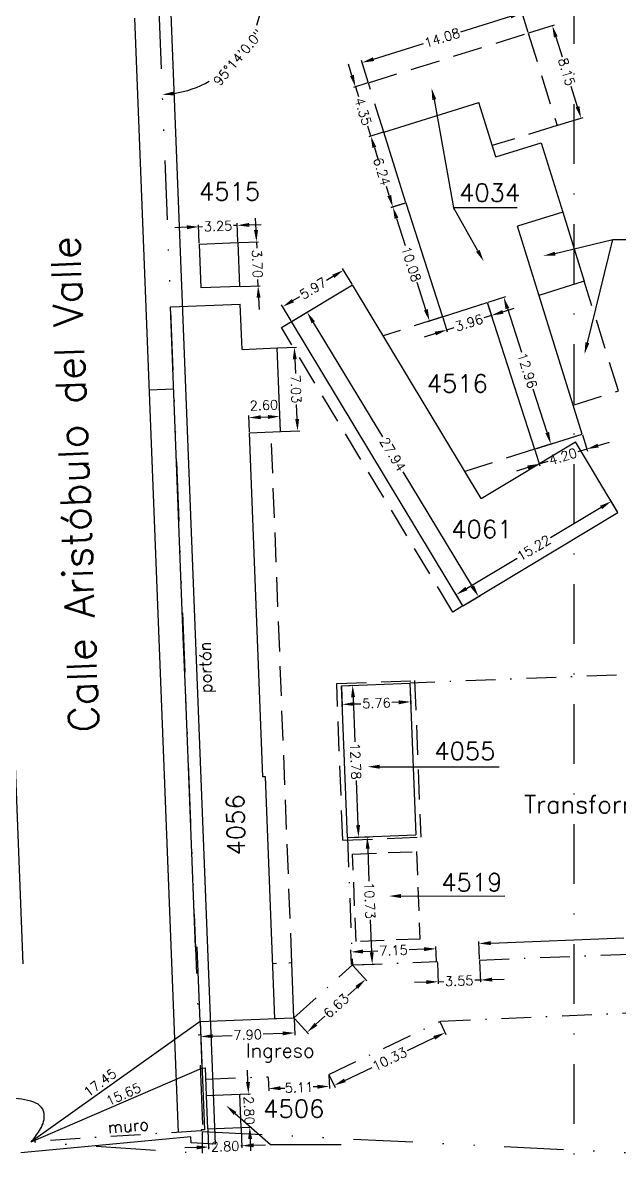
# Model space of a CAD drawing. Header units: metres. Extents: x -2640 to -492, y 2614 to 2999.
# Drawn here: x -1222.6 to -1172.5, y 2753.8 to 2849.3 of the extents above; entities that cross this region are included whole.
import ezdxf

# ---------------------------------------------------------------- set-up
doc = ezdxf.new("R2010")
doc.units = ezdxf.units.M
doc.header["$LTSCALE"] = 10
doc.header["$MEASUREMENT"] = 0
for name, pattern in [('DASHDOT', [1, 0.5, -0.25, 0, -0.25]), ('DASHDOT2', [0.5, 0.25, -0.125, 0, -0.125]), ('DIVIDE', [1.25, 0.5, -0.25, 0, -0.25, 0, -0.25]), ('HIDDEN', [0.375, 0.25, -0.125])]:
    doc.linetypes.add(name, pattern=pattern)
doc.layers.get('DEFPOINTS').update_dxf_attribs({"linetype": 'CONTINUOUS'})
for name, color, linetype in [('CALLES', 2, 'CONTINUOUS'), ('COTAS', 2, 'CONTINUOUS'), ('EDIFICIOS', 4, 'CONTINUOUS'), ('EJES', 2, 'DASHDOT'), ('IINTUSION', 1, 'CONTINUOUS'), ('LIMITE', 2, 'DASHDOT2'), ('PROYEC', 2, 'HIDDEN'), ('TEXT-03', 3, 'CONTINUOUS'), ('Titulo (Solo límites)', 102, 'DIVIDE'), ('TMR', 220, 'CONTINUOUS')]:
    doc.layers.add(name, color=color, linetype=linetype)
doc.styles.add('ROMANS', font='romans.shx')
doc.dimstyles.new('CHICAS', dxfattribs={"dimtxt": 0.8, "dimasz": 1, "dimexe": 0.18, "dimexo": 0.0625, "dimgap": 0.09, "dimtad": 0, "dimzin": 0, "dimdsep": 46, "dimtxsty": 'ROMANS', "dimcen": 0.09, "dimclrd": 1, "dimclre": 1, "dimclrt": 7, "dimadec": 0, "dimazin": 0, "dimtfac": 1, "dimtmove": 2, "dimatfit": 3, "dimfxl": 0, "dimtolj": 1, "dimtzin": 0, "dimarcsym": 0})

# ---------------------------------------------------------------- blocks, each defined once
blk = doc.blocks.new('*D323')
at = {"layer": 'COTAS', "color": 1, "lineweight": -2}
for p, q in [((-1175.575, 2814.572), (-1175.152, 2813.211)), ((-1179.585, 2813.324), (-1179.162, 2811.963)), ((-1175.205, 2813.383), (-1175.96, 2813.148)), ((-1174.25, 2813.68), (-1173.295, 2813.977)), ((-1179.216, 2812.135), (-1178.46, 2812.37)), ((-1180.17, 2811.838), (-1181.125, 2811.541))]:
    blk.add_line(p, q, dxfattribs=at)
at = {"layer": 'COTAS', "color": 1}
for points in [[(-1174.3, 2813.839), (-1174.201, 2813.52), (-1175.205, 2813.383)], [(-1180.22, 2811.997), (-1180.121, 2811.679), (-1179.216, 2812.135)]]:
    blk.add_solid(points, dxfattribs=at)
at = {"layer": 'DEFPOINTS', "color": 0}
for p in [(-1175.594, 2814.632), (-1179.604, 2813.384), (-1179.216, 2812.135)]:
    blk.add_point(p, dxfattribs=at)
at = {"layer": 'COTAS', "color": 7, "insert": (-1177.21, 2812.759), "char_height": 0.8, "attachment_point": 5, "rotation": 17.27717, "style": 'ROMANS'}
blk.add_mtext('\\A1;4.20', dxfattribs=at)
blk = doc.blocks.new('*D324')
at = {"layer": 'COTAS', "color": 1, "lineweight": -2}
for p, q in [((-1183.51, 2825.742), (-1182.018, 2826.221)), ((-1181.884, 2825.214), (-1180.707, 2821.551)), ((-1178.531, 2814.779), (-1179.708, 2818.442)), ((-1179.545, 2813.403), (-1178.053, 2813.882))]:
    blk.add_line(p, q, dxfattribs=at)
at = {"layer": 'COTAS', "color": 1}
for points in [[(-1181.725, 2825.265), (-1182.042, 2825.163), (-1182.19, 2826.166)], [(-1178.372, 2814.83), (-1178.689, 2814.728), (-1178.225, 2813.827)]]:
    blk.add_solid(points, dxfattribs=at)
at = {"layer": 'DEFPOINTS', "color": 0}
for p in [(-1183.569, 2825.723), (-1179.604, 2813.384), (-1178.225, 2813.827)]:
    blk.add_point(p, dxfattribs=at)
at = {"layer": 'COTAS', "color": 7, "insert": (-1180.207, 2819.997), "char_height": 0.8, "attachment_point": 5, "rotation": 287.81512, "style": 'ROMANS'}
blk.add_mtext('\\A1;12.96', dxfattribs=at)
blk = doc.blocks.new('*D325')
at = {"layer": 'COTAS', "color": 1, "lineweight": -2}
for p, q in [((-1183.55, 2825.663), (-1183.163, 2824.459)), ((-1182.266, 2824.936), (-1181.314, 2825.242)), ((-1187.32, 2824.452), (-1186.933, 2823.247)), ((-1183.218, 2824.63), (-1183.857, 2824.425)), ((-1187.94, 2823.113), (-1188.892, 2822.807)), ((-1186.988, 2823.419), (-1186.349, 2823.624))]:
    blk.add_line(p, q, dxfattribs=at)
at = {"layer": 'COTAS', "color": 1}
for points in [[(-1182.317, 2825.095), (-1182.215, 2824.777), (-1183.218, 2824.63)], [(-1187.991, 2823.271), (-1187.889, 2822.954), (-1186.988, 2823.419)]]:
    blk.add_solid(points, dxfattribs=at)
at = {"layer": 'DEFPOINTS', "color": 0}
for p in [(-1183.569, 2825.723), (-1187.339, 2824.511), (-1183.218, 2824.63)]:
    blk.add_point(p, dxfattribs=at)
at = {"layer": 'COTAS', "color": 7, "insert": (-1185.103, 2824.024), "char_height": 0.8, "attachment_point": 5, "rotation": 17.81512, "style": 'ROMANS'}
blk.add_mtext('\\A1;3.96', dxfattribs=at)
blk = doc.blocks.new('*D326')
at = {"layer": 'COTAS', "color": 1, "lineweight": -2}
for p, q in [((-1190.483, 2834.089), (-1191.685, 2833.702)), ((-1191.208, 2832.805), (-1190.471, 2830.514)), ((-1188.736, 2825.113), (-1189.472, 2827.404)), ((-1187.399, 2824.492), (-1188.601, 2824.106))]:
    blk.add_line(p, q, dxfattribs=at)
at = {"layer": 'COTAS', "color": 1}
for points in [[(-1191.049, 2832.856), (-1191.367, 2832.754), (-1191.514, 2833.757)], [(-1188.577, 2825.164), (-1188.895, 2825.062), (-1188.43, 2824.161)]]:
    blk.add_solid(points, dxfattribs=at)
at = {"layer": 'DEFPOINTS', "color": 0}
for p in [(-1190.423, 2834.108), (-1188.43, 2824.161), (-1187.339, 2824.511)]:
    blk.add_point(p, dxfattribs=at)
at = {"layer": 'COTAS', "color": 7, "insert": (-1189.972, 2828.959), "char_height": 0.8, "attachment_point": 5, "rotation": 287.81512, "style": 'ROMANS'}
blk.add_mtext('\\A1;10.08', dxfattribs=at)
blk = doc.blocks.new('*D327')
at = {"layer": 'COTAS', "color": 1, "lineweight": -2}
for p, q in [((-1192.336, 2840.048), (-1193.542, 2839.673)), ((-1193.073, 2838.771), (-1192.833, 2837.997)), ((-1191.814, 2834.722), (-1192.055, 2835.497)), ((-1190.483, 2834.089), (-1191.689, 2833.714))]:
    blk.add_line(p, q, dxfattribs=at)
at = {"layer": 'COTAS', "color": 1}
for points in [[(-1192.914, 2838.821), (-1193.233, 2838.722), (-1193.37, 2839.726)], [(-1191.655, 2834.772), (-1191.973, 2834.673), (-1191.517, 2833.768)]]:
    blk.add_solid(points, dxfattribs=at)
at = {"layer": 'DEFPOINTS', "color": 0}
for p in [(-1192.276, 2840.066), (-1191.517, 2833.768), (-1190.423, 2834.108)]:
    blk.add_point(p, dxfattribs=at)
at = {"layer": 'COTAS', "color": 7, "insert": (-1192.444, 2836.747), "char_height": 0.8, "attachment_point": 5, "rotation": 287.27717, "style": 'ROMANS'}
blk.add_mtext('\\A1;6.24', dxfattribs=at)
blk = doc.blocks.new('*D345')
at = {"layer": 'COTAS', "color": 1, "lineweight": -2}
for p, q in [((-1202.001, 2760.501), (-1201.959, 2759.381)), ((-1196.895, 2760.694), (-1196.853, 2759.573)), ((-1200.967, 2759.598), (-1200.607, 2759.612)), ((-1197.859, 2759.715), (-1198.219, 2759.702))]:
    blk.add_line(p, q, dxfattribs=at)
at = {"layer": 'COTAS', "color": 1}
for points in [[(-1197.865, 2759.882), (-1197.852, 2759.549), (-1196.859, 2759.753)], [(-1200.973, 2759.765), (-1200.96, 2759.432), (-1201.966, 2759.56)]]:
    blk.add_solid(points, dxfattribs=at)
at = {"layer": 'DEFPOINTS', "color": 0}
for p in [(-1196.897, 2760.756), (-1202.004, 2760.564), (-1201.966, 2759.56)]:
    blk.add_point(p, dxfattribs=at)
at = {"layer": 'COTAS', "color": 7, "insert": (-1199.413, 2759.657), "char_height": 0.8, "attachment_point": 5, "rotation": 2.16003, "style": 'ROMANS'}
blk.add_mtext('\\A1;5.11', dxfattribs=at)
blk = doc.blocks.new('*D346')
at = {"layer": 'COTAS', "color": 1, "lineweight": -2}
for p, q in [((-1195.273, 2780.689), (-1193.491, 2780.759)), ((-1193.632, 2779.753), (-1193.525, 2777.024)), ((-1193.291, 2771.031), (-1193.398, 2773.76)), ((-1194.854, 2769.969), (-1193.072, 2770.039))]:
    blk.add_line(p, q, dxfattribs=at)
at = {"layer": 'COTAS', "color": 1}
for points in [[(-1193.465, 2779.759), (-1193.798, 2779.746), (-1193.671, 2780.752)], [(-1193.125, 2771.038), (-1193.458, 2771.025), (-1193.252, 2770.032)]]:
    blk.add_solid(points, dxfattribs=at)
at = {"layer": 'DEFPOINTS', "color": 0}
for p in [(-1195.335, 2780.687), (-1194.917, 2769.967), (-1193.252, 2770.032)]:
    blk.add_point(p, dxfattribs=at)
at = {"layer": 'COTAS', "color": 7, "insert": (-1193.461, 2775.392), "char_height": 0.8, "attachment_point": 5, "rotation": 272.23552, "style": 'ROMANS'}
blk.add_mtext('\\A1;10.73', dxfattribs=at)
blk = doc.blocks.new('*D347')
at = {"layer": 'COTAS', "color": 1, "lineweight": -2}
for p, q in [((-1195.832, 2793.404), (-1195.768, 2791.715)), ((-1190.076, 2793.622), (-1190.012, 2791.932)), ((-1194.775, 2791.933), (-1194.205, 2791.954)), ((-1191.018, 2792.074), (-1191.589, 2792.053))]:
    blk.add_line(p, q, dxfattribs=at)
at = {"layer": 'COTAS', "color": 1}
for points in [[(-1194.782, 2792.099), (-1194.769, 2791.766), (-1195.775, 2791.895)], [(-1191.024, 2792.241), (-1191.012, 2791.908), (-1190.019, 2792.112)]]:
    blk.add_solid(points, dxfattribs=at)
at = {"layer": 'DEFPOINTS', "color": 0}
for p in [(-1195.834, 2793.467), (-1190.078, 2793.684), (-1195.775, 2791.895)]:
    blk.add_point(p, dxfattribs=at)
at = {"layer": 'COTAS', "color": 7, "insert": (-1192.897, 2792.004), "char_height": 0.8, "attachment_point": 5, "rotation": 2.16003, "style": 'ROMANS'}
blk.add_mtext('\\A1;5.76', dxfattribs=at)
blk = doc.blocks.new('*D348')
at = {"layer": 'COTAS', "color": 1, "lineweight": -2}
for p, q in [((-1195.772, 2793.47), (-1194.72, 2793.511)), ((-1194.861, 2792.505), (-1194.714, 2788.75)), ((-1194.44, 2781.731), (-1194.587, 2785.487)), ((-1195.273, 2780.698), (-1194.221, 2780.739))]:
    blk.add_line(p, q, dxfattribs=at)
at = {"layer": 'COTAS', "color": 1}
for points in [[(-1194.694, 2792.512), (-1195.027, 2792.499), (-1194.9, 2793.504)], [(-1194.273, 2781.738), (-1194.607, 2781.725), (-1194.401, 2780.732)]]:
    blk.add_solid(points, dxfattribs=at)
at = {"layer": 'DEFPOINTS', "color": 0}
for p in [(-1195.834, 2793.468), (-1195.335, 2780.696), (-1194.401, 2780.732)]:
    blk.add_point(p, dxfattribs=at)
at = {"layer": 'COTAS', "color": 7, "insert": (-1194.65, 2787.118), "char_height": 0.8, "attachment_point": 5, "rotation": 272.23552, "style": 'ROMANS'}
blk.add_mtext('\\A1;12.78', dxfattribs=at)
blk = doc.blocks.new('*D349')
at = {"layer": 'COTAS', "color": 1, "lineweight": -2}
for p, q in [((-1183.28, 2771.809), (-1172.098, 2772.245)), ((-1157.539, 2772.814), (-1168.721, 2772.377)), ((-1156.488, 2771.53), (-1156.547, 2773.032)), ((-1184.227, 2770.447), (-1184.286, 2771.95))]:
    blk.add_line(p, q, dxfattribs=at)
at = {"layer": 'COTAS', "color": 1}
for points in [[(-1157.546, 2772.98), (-1157.533, 2772.647), (-1156.54, 2772.853)], [(-1183.286, 2771.975), (-1183.273, 2771.642), (-1184.279, 2771.77)]]:
    blk.add_solid(points, dxfattribs=at)
at = {"layer": 'DEFPOINTS', "color": 0}
for p in [(-1156.54, 2772.853), (-1156.486, 2771.467), (-1184.225, 2770.384)]:
    blk.add_point(p, dxfattribs=at)
at = {"layer": 'COTAS', "color": 7, "insert": (-1170.409, 2772.311), "char_height": 0.8, "attachment_point": 5, "rotation": 2.23552, "style": 'ROMANS'}
blk.add_mtext('\\A1;27.76', dxfattribs=at)
blk = doc.blocks.new('*D350')
at = {"layer": 'COTAS', "color": 1, "lineweight": -2}
for p, q in [((-1184.222, 2770.322), (-1184.152, 2768.518)), ((-1187.77, 2770.184), (-1187.699, 2768.38)), ((-1188.705, 2768.521), (-1189.705, 2768.482)), ((-1187.706, 2768.56), (-1187.241, 2768.578)), ((-1184.159, 2768.698), (-1184.624, 2768.68)), ((-1183.16, 2768.737), (-1182.16, 2768.776))]:
    blk.add_line(p, q, dxfattribs=at)
at = {"layer": 'COTAS', "color": 1}
for points in [[(-1188.712, 2768.687), (-1188.699, 2768.354), (-1187.706, 2768.56)], [(-1183.166, 2768.904), (-1183.153, 2768.571), (-1184.159, 2768.698)]]:
    blk.add_solid(points, dxfattribs=at)
at = {"layer": 'DEFPOINTS', "color": 0}
for p in [(-1184.225, 2770.384), (-1187.772, 2770.246), (-1184.159, 2768.698)]:
    blk.add_point(p, dxfattribs=at)
at = {"layer": 'COTAS', "color": 7, "insert": (-1185.933, 2768.629), "char_height": 0.8, "attachment_point": 5, "rotation": 2.23552, "style": 'ROMANS'}
blk.add_mtext('\\A1;3.55', dxfattribs=at)
blk = doc.blocks.new('*D351')
at = {"layer": 'COTAS', "color": 1, "lineweight": -2}
for p, q in [((-1194.992, 2770.009), (-1195.038, 2771.243)), ((-1188.886, 2771.295), (-1190.151, 2771.248)), ((-1187.847, 2770.279), (-1187.894, 2771.513)), ((-1194.032, 2771.101), (-1192.767, 2771.149))]:
    blk.add_line(p, q, dxfattribs=at)
at = {"layer": 'COTAS', "color": 1}
for points in [[(-1194.039, 2771.268), (-1194.026, 2770.935), (-1195.032, 2771.064)], [(-1188.892, 2771.462), (-1188.88, 2771.129), (-1187.887, 2771.333)]]:
    blk.add_solid(points, dxfattribs=at)
at = {"layer": 'DEFPOINTS', "color": 0}
for p in [(-1195.032, 2771.064), (-1194.99, 2769.947), (-1187.845, 2770.216)]:
    blk.add_point(p, dxfattribs=at)
at = {"layer": 'COTAS', "color": 7, "insert": (-1191.459, 2771.198), "char_height": 0.8, "attachment_point": 5, "rotation": 2.16003, "style": 'ROMANS'}
blk.add_mtext('\\A1;7.15', dxfattribs=at)
blk = doc.blocks.new('*D352')
at = {"layer": 'COTAS', "color": 1, "lineweight": -2}
for p, q in [((-1187.543, 2765.14), (-1187.05, 2764.103)), ((-1188.03, 2763.836), (-1190.316, 2762.747)), ((-1195.551, 2760.255), (-1193.265, 2761.343)), ((-1196.87, 2760.7), (-1196.377, 2759.663))]:
    blk.add_line(p, q, dxfattribs=at)
at = {"layer": 'COTAS', "color": 1}
for points in [[(-1188.102, 2763.986), (-1187.958, 2763.685), (-1187.127, 2764.265)], [(-1195.623, 2760.406), (-1195.48, 2760.105), (-1196.454, 2759.825)]]:
    blk.add_solid(points, dxfattribs=at)
at = {"layer": 'DEFPOINTS', "color": 0}
for p in [(-1187.57, 2765.197), (-1187.127, 2764.265), (-1196.897, 2760.756)]:
    blk.add_point(p, dxfattribs=at)
at = {"layer": 'COTAS', "color": 7, "insert": (-1191.791, 2762.045), "char_height": 0.8, "attachment_point": 5, "rotation": 25.45731, "style": 'ROMANS'}
blk.add_mtext('\\A1;10.33', dxfattribs=at)
blk = doc.blocks.new('*D353')
at = {"layer": 'COTAS', "color": 1, "lineweight": -2}
for p, q in [((-1194.875, 2769.921), (-1193.694, 2768.618)), ((-1194.556, 2768.08), (-1195.316, 2767.392)), ((-1197.988, 2764.972), (-1197.228, 2765.66)), ((-1199.789, 2765.47), (-1198.608, 2764.167))]:
    blk.add_line(p, q, dxfattribs=at)
at = {"layer": 'COTAS', "color": 1}
for points in [[(-1194.668, 2768.203), (-1194.445, 2767.956), (-1193.815, 2768.751)], [(-1198.1, 2765.095), (-1197.876, 2764.848), (-1198.729, 2764.3)]]:
    blk.add_solid(points, dxfattribs=at)
at = {"layer": 'DEFPOINTS', "color": 0}
for p in [(-1194.917, 2769.967), (-1199.831, 2765.516), (-1198.729, 2764.3)]:
    blk.add_point(p, dxfattribs=at)
at = {"layer": 'COTAS', "color": 7, "insert": (-1196.272, 2766.526), "char_height": 0.8, "attachment_point": 5, "rotation": 42.1671, "style": 'ROMANS'}
blk.add_mtext('\\A1;6.63', dxfattribs=at)
blk = doc.blocks.new('*D354')
at = {"layer": 'COTAS', "color": 1, "lineweight": -2}
for p, q in [((-1207.722, 2765.146), (-1207.668, 2763.76)), ((-1199.828, 2765.454), (-1199.774, 2764.068)), ((-1206.676, 2763.978), (-1205.036, 2764.042)), ((-1200.78, 2764.209), (-1202.42, 2764.145))]:
    blk.add_line(p, q, dxfattribs=at)
at = {"layer": 'COTAS', "color": 1}
for points in [[(-1206.682, 2764.145), (-1206.669, 2763.812), (-1207.675, 2763.939)], [(-1200.787, 2764.375), (-1200.774, 2764.042), (-1199.781, 2764.248)]]:
    blk.add_solid(points, dxfattribs=at)
at = {"layer": 'DEFPOINTS', "color": 0}
for p in [(-1199.831, 2765.516), (-1207.725, 2765.208), (-1207.675, 2763.939)]:
    blk.add_point(p, dxfattribs=at)
at = {"layer": 'COTAS', "color": 7, "insert": (-1203.728, 2764.093), "char_height": 0.8, "attachment_point": 5, "rotation": 2.23552, "style": 'ROMANS'}
blk.add_mtext('\\A1;7.90', dxfattribs=at)
blk = doc.blocks.new('*D359')
at = {"layer": 'COTAS', "color": 1, "lineweight": -2}
for p, q in [((-1207.077, 2756.124), (-1207.014, 2754.466)), ((-1204.279, 2756.23), (-1204.216, 2754.571)), ((-1208.02, 2754.608), (-1209.019, 2754.57)), ((-1207.021, 2754.646), (-1206.93, 2754.649)), ((-1204.223, 2754.751), (-1204.314, 2754.748)), ((-1203.224, 2754.789), (-1202.224, 2754.826))]:
    blk.add_line(p, q, dxfattribs=at)
at = {"layer": 'COTAS', "color": 1}
for points in [[(-1208.026, 2754.774), (-1208.014, 2754.441), (-1207.021, 2754.646)], [(-1203.23, 2754.955), (-1203.217, 2754.622), (-1204.223, 2754.751)]]:
    blk.add_solid(points, dxfattribs=at)
at = {"layer": 'DEFPOINTS', "color": 0}
for p in [(-1207.079, 2756.187), (-1204.281, 2756.292), (-1207.021, 2754.646)]:
    blk.add_point(p, dxfattribs=at)
at = {"layer": 'COTAS', "color": 7, "insert": (-1205.622, 2754.698), "char_height": 0.8, "attachment_point": 5, "rotation": 2.16003, "style": 'ROMANS'}
blk.add_mtext('\\A1;2.80', dxfattribs=at)
blk = doc.blocks.new('*D360')
at = {"layer": 'COTAS', "color": 1, "lineweight": -2}
for p, q in [((-1203.7, 2760.117), (-1203.738, 2761.116)), ((-1204.324, 2759.093), (-1203.483, 2759.124)), ((-1203.663, 2759.117), (-1203.659, 2759.027)), ((-1204.219, 2756.295), (-1203.377, 2756.326)), ((-1203.557, 2756.319), (-1203.561, 2756.41)), ((-1203.52, 2755.32), (-1203.482, 2754.321))]:
    blk.add_line(p, q, dxfattribs=at)
at = {"layer": 'COTAS', "color": 1}
for points in [[(-1203.534, 2760.123), (-1203.867, 2760.111), (-1203.663, 2759.117)], [(-1203.353, 2755.326), (-1203.686, 2755.314), (-1203.557, 2756.319)]]:
    blk.add_solid(points, dxfattribs=at)
at = {"layer": 'DEFPOINTS', "color": 0}
for p in [(-1204.387, 2759.09), (-1203.663, 2759.117), (-1204.281, 2756.292)]:
    blk.add_point(p, dxfattribs=at)
at = {"layer": 'COTAS', "color": 7, "insert": (-1203.61, 2757.718), "char_height": 0.8, "attachment_point": 5, "rotation": 272.16003, "style": 'ROMANS'}
blk.add_mtext('\\A1;2.80', dxfattribs=at)
blk = doc.blocks.new('*D485')
at = {"layer": 'COTAS', "color": 1, "lineweight": -2}
for p, q in [((-1172.61, 2808.093), (-1173.241, 2809.142)), ((-1174.005, 2808.472), (-1178.269, 2805.904)), ((-1185.33, 2801.652), (-1181.066, 2804.219)), ((-1185.648, 2800.241), (-1186.28, 2801.29))]:
    blk.add_line(p, q, dxfattribs=at)
at = {"layer": 'COTAS', "color": 1}
for points in [[(-1174.091, 2808.614), (-1173.919, 2808.329), (-1173.148, 2808.987)], [(-1185.416, 2801.795), (-1185.244, 2801.509), (-1186.187, 2801.136)]]:
    blk.add_solid(points, dxfattribs=at)
at = {"layer": 'DEFPOINTS', "color": 0}
for p in [(-1172.578, 2808.039), (-1186.187, 2801.136), (-1185.616, 2800.188)]:
    blk.add_point(p, dxfattribs=at)
at = {"layer": 'COTAS', "color": 7, "insert": (-1179.668, 2805.062), "char_height": 0.8, "attachment_point": 5, "rotation": 31.05536, "style": 'ROMANS'}
blk.add_mtext('\\A1;15.22', dxfattribs=at)
blk = doc.blocks.new('*D486')
at = {"layer": 'COTAS', "color": 1, "lineweight": -2}
for p, q in [((-1199.976, 2824.156), (-1198.569, 2825.003)), ((-1198.207, 2824.053), (-1192.398, 2814.406)), ((-1184.825, 2801.831), (-1190.635, 2811.478)), ((-1185.562, 2800.22), (-1184.155, 2801.067))]:
    blk.add_line(p, q, dxfattribs=at)
at = {"layer": 'COTAS', "color": 1}
for points in [[(-1198.064, 2824.139), (-1198.35, 2823.967), (-1198.723, 2824.91)], [(-1184.683, 2801.917), (-1184.968, 2801.745), (-1184.31, 2800.975)]]:
    blk.add_solid(points, dxfattribs=at)
at = {"layer": 'DEFPOINTS', "color": 0}
for p in [(-1198.723, 2824.91), (-1200.029, 2824.123), (-1185.616, 2800.188)]:
    blk.add_point(p, dxfattribs=at)
at = {"layer": 'COTAS', "color": 7, "insert": (-1191.516, 2812.942), "char_height": 0.8, "attachment_point": 5, "rotation": 301.05536, "style": 'ROMANS'}
blk.add_mtext('\\A1;27.94', dxfattribs=at)
blk = doc.blocks.new('*D491')
at = {"layer": 'COTAS', "color": 1, "lineweight": -2}
for p, q in [((-1194.959, 2844.835), (-1195.256, 2845.789)), ((-1193.628, 2844.201), (-1194.834, 2843.826)), ((-1194.662, 2843.88), (-1194.405, 2843.053)), ((-1193.37, 2839.726), (-1193.628, 2840.553)), ((-1192.336, 2840.048), (-1193.542, 2839.673)), ((-1193.073, 2838.771), (-1192.776, 2837.816))]:
    blk.add_line(p, q, dxfattribs=at)
at = {"layer": 'COTAS', "color": 1}
for points in [[(-1194.8, 2844.884), (-1195.118, 2844.785), (-1194.662, 2843.88)], [(-1192.914, 2838.821), (-1193.233, 2838.722), (-1193.37, 2839.726)]]:
    blk.add_solid(points, dxfattribs=at)
at = {"layer": 'DEFPOINTS', "color": 0}
for p in [(-1193.568, 2844.22), (-1192.276, 2840.066), (-1193.37, 2839.726)]:
    blk.add_point(p, dxfattribs=at)
at = {"layer": 'COTAS', "color": 7, "insert": (-1194.016, 2841.803), "char_height": 0.8, "attachment_point": 5, "rotation": 287.27717, "style": 'ROMANS'}
blk.add_mtext('\\A1;4.35', dxfattribs=at)
blk = doc.blocks.new('*D492')
at = {"layer": 'COTAS', "color": 1, "lineweight": -2}
for p, q in [((-1181.608, 2849.793), (-1185.814, 2848.485)), ((-1180.146, 2848.46), (-1180.706, 2850.262)), ((-1193.139, 2846.207), (-1188.932, 2847.515)), ((-1193.587, 2844.28), (-1194.147, 2846.081))]:
    blk.add_line(p, q, dxfattribs=at)
at = {"layer": 'COTAS', "color": 1}
for points in [[(-1181.657, 2849.952), (-1181.558, 2849.634), (-1180.653, 2850.09)], [(-1193.188, 2846.366), (-1193.089, 2846.047), (-1194.094, 2845.91)]]:
    blk.add_solid(points, dxfattribs=at)
at = {"layer": 'DEFPOINTS', "color": 0}
for p in [(-1180.127, 2848.401), (-1194.094, 2845.91), (-1193.568, 2844.22)]:
    blk.add_point(p, dxfattribs=at)
at = {"layer": 'COTAS', "color": 7, "insert": (-1187.373, 2848), "char_height": 0.8, "attachment_point": 5, "rotation": 17.27717, "style": 'ROMANS'}
blk.add_mtext('\\A1;14.08', dxfattribs=at)
blk = doc.blocks.new('*D493')
at = {"layer": 'COTAS', "color": 1, "lineweight": -2}
for p, q in [((-1180.068, 2848.419), (-1177.932, 2849.083)), ((-1177.807, 2848.075), (-1177.282, 2846.389)), ((-1175.98, 2842.203), (-1176.504, 2843.889)), ((-1177.647, 2840.637), (-1175.511, 2841.301))]:
    blk.add_line(p, q, dxfattribs=at)
at = {"layer": 'COTAS', "color": 1}
for points in [[(-1177.647, 2848.125), (-1177.966, 2848.026), (-1178.104, 2849.03)], [(-1175.821, 2842.252), (-1176.139, 2842.153), (-1175.683, 2841.248)]]:
    blk.add_solid(points, dxfattribs=at)
at = {"layer": 'DEFPOINTS', "color": 0}
for p in [(-1178.104, 2849.03), (-1180.127, 2848.401), (-1177.707, 2840.618)]:
    blk.add_point(p, dxfattribs=at)
at = {"layer": 'COTAS', "color": 7, "insert": (-1176.893, 2845.139), "char_height": 0.8, "attachment_point": 5, "rotation": 287.27717, "style": 'ROMANS'}
blk.add_mtext('\\A1;8.15', dxfattribs=at)
blk = doc.blocks.new('*D494')
at = {"layer": 'COTAS', "color": 1, "lineweight": -2}
for p, q in [((-1194.947, 2827.257), (-1195.756, 2828.599)), ((-1196.52, 2827.929), (-1197.099, 2827.58)), ((-1199.921, 2825.881), (-1199.341, 2826.23)), ((-1200.062, 2824.177), (-1200.87, 2825.519))]:
    blk.add_line(p, q, dxfattribs=at)
at = {"layer": 'COTAS', "color": 1}
for points in [[(-1196.606, 2828.072), (-1196.434, 2827.786), (-1195.663, 2828.445)], [(-1200.007, 2826.024), (-1199.835, 2825.738), (-1200.777, 2825.365)]]:
    blk.add_solid(points, dxfattribs=at)
at = {"layer": 'DEFPOINTS', "color": 0}
for p in [(-1194.915, 2827.203), (-1200.777, 2825.365), (-1200.029, 2824.123)]:
    blk.add_point(p, dxfattribs=at)
at = {"layer": 'COTAS', "color": 7, "insert": (-1198.22, 2826.905), "char_height": 0.8, "attachment_point": 5, "rotation": 31.05536, "style": 'ROMANS'}
blk.add_mtext('\\A1;5.97', dxfattribs=at)
blk = doc.blocks.new('*D497')
at = {"layer": 'COTAS', "color": 1, "lineweight": -2}
for p, q in [((-1203.577, 2814.83), (-1203.631, 2816.209)), ((-1200.979, 2814.932), (-1201.033, 2816.31)), ((-1202.625, 2816.068), (-1202.025, 2816.091))]:
    blk.add_line(p, q, dxfattribs=at)
at = {"layer": 'COTAS', "color": 1}
for points in [[(-1202.631, 2816.234), (-1202.618, 2815.901), (-1203.624, 2816.029)], [(-1202.032, 2816.258), (-1202.019, 2815.925), (-1201.026, 2816.13)]]:
    blk.add_solid(points, dxfattribs=at)
at = {"layer": 'DEFPOINTS', "color": 0}
for p in [(-1201.026, 2816.13), (-1203.575, 2814.768), (-1200.977, 2814.869)]:
    blk.add_point(p, dxfattribs=at)
at = {"layer": 'COTAS', "color": 7, "insert": (-1202.364, 2817.079), "char_height": 0.8, "attachment_point": 5, "rotation": 2.23552, "style": 'ROMANS'}
blk.add_mtext('\\A1;2.60', dxfattribs=at)
blk = doc.blocks.new('*D498')
at = {"layer": 'COTAS', "color": 1, "lineweight": -2}
for p, q in [((-1201.188, 2821.896), (-1199.622, 2821.957)), ((-1199.763, 2820.951), (-1199.716, 2819.746)), ((-1199.567, 2815.925), (-1199.614, 2817.13)), ((-1200.914, 2814.872), (-1199.348, 2814.933))]:
    blk.add_line(p, q, dxfattribs=at)
at = {"layer": 'COTAS', "color": 1}
for points in [[(-1199.597, 2820.958), (-1199.93, 2820.945), (-1199.802, 2821.95)], [(-1199.4, 2815.932), (-1199.733, 2815.919), (-1199.528, 2814.926)]]:
    blk.add_solid(points, dxfattribs=at)
at = {"layer": 'DEFPOINTS', "color": 0}
for p in [(-1201.251, 2821.894), (-1199.802, 2821.95), (-1200.977, 2814.869)]:
    blk.add_point(p, dxfattribs=at)
at = {"layer": 'COTAS', "color": 7, "insert": (-1199.665, 2818.438), "char_height": 0.8, "attachment_point": 5, "rotation": 272.23552, "style": 'ROMANS'}
blk.add_mtext('\\A1;7.03', dxfattribs=at)
blk = doc.blocks.new('*D499')
at = {"layer": 'COTAS', "color": 1, "lineweight": -2}
for p, q in [((-1203.025, 2831.822), (-1203.063, 2832.822)), ((-1204.48, 2830.767), (-1202.808, 2830.83)), ((-1202.988, 2830.823), (-1202.967, 2830.283)), ((-1202.848, 2827.126), (-1202.869, 2827.666)), ((-1204.341, 2827.069), (-1202.668, 2827.133)), ((-1202.811, 2826.126), (-1202.773, 2825.127))]:
    blk.add_line(p, q, dxfattribs=at)
at = {"layer": 'COTAS', "color": 1}
for points in [[(-1202.859, 2831.829), (-1203.192, 2831.816), (-1202.988, 2830.823)], [(-1202.644, 2826.133), (-1202.977, 2826.12), (-1202.848, 2827.126)]]:
    blk.add_solid(points, dxfattribs=at)
at = {"layer": 'DEFPOINTS', "color": 0}
for p in [(-1204.543, 2830.764), (-1204.403, 2827.067), (-1202.848, 2827.126)]:
    blk.add_point(p, dxfattribs=at)
at = {"layer": 'COTAS', "color": 7, "insert": (-1202.918, 2828.974), "char_height": 0.8, "attachment_point": 5, "rotation": 272.16003, "style": 'ROMANS'}
blk.add_mtext('\\A1;3.70', dxfattribs=at)
blk = doc.blocks.new('*D500')
at = {"layer": 'COTAS', "color": 1, "lineweight": -2}
for p, q in [((-1204.545, 2830.827), (-1204.604, 2832.396)), ((-1208.844, 2832.056), (-1209.844, 2832.019)), ((-1207.793, 2830.704), (-1207.852, 2832.274)), ((-1207.845, 2832.094), (-1207.529, 2832.106)), ((-1204.597, 2832.216), (-1204.913, 2832.205)), ((-1203.598, 2832.254), (-1202.599, 2832.292))]:
    blk.add_line(p, q, dxfattribs=at)
at = {"layer": 'COTAS', "color": 1}
for points in [[(-1203.604, 2832.421), (-1203.592, 2832.088), (-1204.597, 2832.216)], [(-1208.851, 2832.223), (-1208.838, 2831.89), (-1207.845, 2832.094)]]:
    blk.add_solid(points, dxfattribs=at)
at = {"layer": 'DEFPOINTS', "color": 0}
for p in [(-1207.845, 2832.094), (-1207.79, 2830.642), (-1204.543, 2830.764)]:
    blk.add_point(p, dxfattribs=at)
at = {"layer": 'COTAS', "color": 7, "insert": (-1206.221, 2832.155), "char_height": 0.8, "attachment_point": 5, "rotation": 2.16003, "style": 'ROMANS'}
blk.add_mtext('\\A1;3.25', dxfattribs=at)
blk = doc.blocks.new('*D593')
at = {"layer": 'CALLES', "color": 1, "lineweight": -2}
for start, end in [(196.93778, 224.02051), (240.91719, 267.99992)]:
    blk.add_arc((-1127.937, 2862.95), 6.058, start, end, dxfattribs=at)
at = {"layer": 'CALLES', "color": 1}
for points in [[(-1133.895, 2861.15), (-1133.569, 2861.221), (-1133.943, 2862.163)], [(-1128.156, 2857.063), (-1128.14, 2856.73), (-1127.149, 2856.944)]]:
    blk.add_solid(points, dxfattribs=at)
at = {"layer": 'DEFPOINTS', "color": 0}
for p in [(-1059.855, 2871.876), (-1127.937, 2862.95), (-1132.745, 2859.265), (-1209.628, 2852.241), (-1117.857, 2786.066)]:
    blk.add_point(p, dxfattribs=at)
at = {"layer": 'CALLES', "color": 7, "insert": (-1131.627, 2858.146), "char_height": 0.8, "attachment_point": 5, "rotation": 322.46885, "style": 'ROMANS'}
blk.add_mtext('\\A1;90°', dxfattribs=at)
blk = doc.blocks.new('*D597')
at = {"layer": 'CALLES', "color": 1, "lineweight": -2}
for start, end in [(340.44593, 0.96333), (278.74104, 299.25844)]:
    blk.add_arc((-1211.264, 2852.026), 8.812, start, end, dxfattribs=at)
at = {"layer": 'CALLES', "color": 1}
for points in [[(-1202.619, 2852.162), (-1202.287, 2852.187), (-1202.527, 2853.172)], [(-1209.909, 2843.151), (-1209.941, 2843.482), (-1210.92, 2843.221)]]:
    blk.add_solid(points, dxfattribs=at)
at = {"layer": 'DEFPOINTS', "color": 0}
for p in [(-1059.855, 2871.876), (-1209.628, 2852.241), (-1211.2, 2850.377), (-1206.339, 2844.719), (-1207.513, 2755.949)]:
    blk.add_point(p, dxfattribs=at)
at = {"layer": 'CALLES', "color": 7, "insert": (-1204.528, 2846.345), "char_height": 0.8, "attachment_point": 5, "rotation": 49.85218, "style": 'ROMANS'}
blk.add_mtext('\\A1;95°14\'0.0"', dxfattribs=at)

msp = doc.modelspace()

# ---------------------------------------------------------------- linework, layer by layer
at = {"layer": 'CALLES'}
for p, q in [((-1213.233, 2849.656), (-1209.572, 2755.869)), ((-1225.691, 2848.331), (-1222.636, 2770.076))]:
    msp.add_line(p, q, dxfattribs=at)
msp.add_spline([(-1221.939, 2755.087), (-1221.235, 2756.028), (-1220.833, 2757.293), (-1221.063, 2757.982), (-1221.724, 2758.414), (-1223.771, 2758.768)], degree=3, dxfattribs=at)
at = {"layer": 'COTAS', "color": 1}
for p, q in [((-1188.033, 2842.803), (-1186.379, 2833.539)), ((-1186.411, 2833.717), (-1181.071, 2833.717)), ((-1184.366, 2830.072), (-1186.411, 2833.717)), ((-1177.99, 2829.808), (-1173.004, 2831.023)), ((-1175.157, 2822.335), (-1173.004, 2831.023)), ((-1173.004, 2831.023), (-1166.475, 2831.023)), ((-1192.628, 2786.653), (-1182.587, 2786.653)), ((-1190.842, 2775.768), (-1182.084, 2775.779)), ((-1207.725, 2765.208), (-1221.939, 2755.087)), ((-1221.939, 2755.087), (-1207.572, 2761.291)), ((-1204.788, 2757.474), (-1201.81, 2754.861)), ((-1201.81, 2754.861), (-1195.876, 2754.861))]:
    msp.add_line(p, q, dxfattribs=at)
for points in [[(-1188.195, 2842.764), (-1187.871, 2842.841), (-1188.263, 2843.776)], [(-1184.221, 2830.153), (-1184.512, 2829.99), (-1183.877, 2829.199)], [(-1177.835, 2829.673), (-1177.899, 2830.001), (-1178.849, 2829.647)], [(-1174.995, 2822.295), (-1175.319, 2822.375), (-1175.397, 2821.364)], [(-1192.628, 2786.486), (-1192.628, 2786.819), (-1193.628, 2786.653)], [(-1190.842, 2775.601), (-1190.842, 2775.934), (-1191.842, 2775.766)], [(-1204.898, 2757.349), (-1204.678, 2757.6), (-1205.539, 2758.134)]]:
    msp.add_solid(points, dxfattribs=at)
at = {"layer": 'EDIFICIOS'}
for p, q in [((-1192.276, 2840.066), (-1184.278, 2842.554)), ((-1182.853, 2837.971), (-1184.278, 2842.554)), ((-1190.423, 2834.108), (-1192.276, 2840.066)), ((-1182.853, 2837.971), (-1179.033, 2839.158)), ((-1179.033, 2839.158), (-1177.221, 2833.334)), ((-1190.423, 2834.108), (-1187.339, 2824.511)), ((-1177.221, 2833.334), (-1181.041, 2832.146)), ((-1175.594, 2814.632), (-1181.041, 2832.146)), ((-1200.029, 2824.123), (-1194.915, 2827.203)), ((-1184.087, 2809.222), (-1194.915, 2827.203)), ((-1187.339, 2824.511), (-1183.569, 2825.723)), ((-1183.569, 2825.723), (-1179.604, 2813.384)), ((-1210.222, 2825.347), (-1204.347, 2825.576)), ((-1209.139, 2797.598), (-1210.222, 2825.347)), ((-1204.199, 2821.779), (-1204.347, 2825.576)), ((-1185.616, 2800.188), (-1200.029, 2824.123)), ((-1204.199, 2821.779), (-1201.251, 2821.894)), ((-1200.977, 2814.869), (-1201.251, 2821.894)), ((-1203.575, 2814.768), (-1200.977, 2814.869)), ((-1202.443, 2785.79), (-1203.575, 2814.768)), ((-1179.604, 2813.384), (-1175.594, 2814.632)), ((-1184.087, 2809.222), (-1176.163, 2813.993)), ((-1172.578, 2808.039), (-1176.163, 2813.993)), ((-1185.616, 2800.188), (-1172.578, 2808.039)), ((-1208.964, 2793.111), (-1209.139, 2797.598)), ((-1195.834, 2793.467), (-1190.078, 2793.684)), ((-1195.335, 2780.696), (-1195.834, 2793.468)), ((-1190.078, 2793.684), (-1189.579, 2780.912)), ((-1208.119, 2771.468), (-1208.964, 2793.111)), ((-1202.234, 2785.798), (-1202.443, 2785.79)), ((-1201.439, 2765.454), (-1202.234, 2785.798)), ((-1195.335, 2780.687), (-1189.579, 2780.912)), ((-1208.119, 2771.468), (-1207.969, 2771.473)), ((-1207.725, 2765.208), (-1207.969, 2771.473)), ((-1201.303, 2770.082), (-1201.62, 2770.07)), ((-1200.011, 2770.133), (-1200.267, 2770.123)), ((-1199.831, 2765.516), (-1200.011, 2770.133)), ((-1201.439, 2765.454), (-1199.831, 2765.516)), ((-1207.725, 2765.208), (-1201.28, 2765.46)), ((-1207.725, 2765.208), (-1207.369, 2756.095)), ((-1207.572, 2761.291), (-1207.272, 2761.303)), ((-1207.185, 2758.985), (-1207.272, 2761.303)), ((-1207.185, 2758.985), (-1204.387, 2759.09)), ((-1207.079, 2756.187), (-1207.185, 2758.985)), ((-1204.281, 2756.292), (-1204.387, 2759.09)), ((-1207.369, 2756.095), (-1207.649, 2756.084)), ((-1207.649, 2756.084), (-1207.646, 2756.014)), ((-1207.079, 2756.187), (-1204.281, 2756.292))]:
    msp.add_line(p, q, dxfattribs=at)
msp.add_lwpolyline([(-1177.221, 2833.334), (-1175.41, 2827.509), (-1179.229, 2826.321)], dxfattribs=at)
msp.add_lwpolyline([(-1207.651, 2826.945), (-1207.79, 2830.642), (-1204.543, 2830.764), (-1204.403, 2827.067)], close=True, dxfattribs=at)
at = {"layer": 'EJES'}
msp.add_line((-1176.255, 2706.108), (-1176.255, 2936.314), dxfattribs=at)
at = {"layer": 'IINTUSION'}
for p, q in [((-1207.725, 2765.208), (-1207.572, 2761.291)), ((-1207.649, 2756.084), (-1207.646, 2756.014))]:
    msp.add_line(p, q, dxfattribs=at)
at = {"layer": 'IINTUSION', "color": 6}
msp.add_line((-1207.725, 2765.208), (-1207.574, 2761.353), dxfattribs=at)
at = {"layer": 'LIMITE'}
for p, q in [((-1199.831, 2765.516), (-1194.917, 2769.967)), ((-1187.476, 2765.241), (-1117.882, 2768.312)), ((-1196.897, 2760.756), (-1187.476, 2765.241)), ((-1207.237, 2760.366), (-1202.004, 2760.564)), ((-1207.646, 2756.014), (-1221.939, 2755.087))]:
    msp.add_line(p, q, dxfattribs=at)
for points in [[(-1184.225, 2770.384), (-1156.486, 2771.467), (-1157.403, 2794.96), (-1190.078, 2793.684)], [(-1195.335, 2780.687), (-1194.917, 2769.967), (-1187.772, 2770.246)]]:
    msp.add_lwpolyline(points, dxfattribs=at)
at = {"layer": 'PROYEC'}
for p, q in [((-1187.339, 2824.511), (-1192.329, 2822.908)), ((-1200.011, 2770.133), (-1201.756, 2814.839)), ((-1179.604, 2813.384), (-1185.46, 2811.502)), ((-1196.241, 2793.652), (-1189.686, 2793.899)), ((-1195.727, 2780.48), (-1196.241, 2793.652)), ((-1189.686, 2793.899), (-1189.172, 2780.727)), ((-1195.727, 2780.472), (-1189.172, 2780.727))]:
    msp.add_line(p, q, dxfattribs=at)
for points in [[(-1192.276, 2840.066), (-1193.568, 2844.22), (-1180.127, 2848.401), (-1177.707, 2840.618), (-1183.15, 2838.925)], [(-1176.357, 2817.087), (-1172.538, 2818.275), (-1175.41, 2827.509)], [(-1185.616, 2800.188), (-1186.473, 2799.672), (-1200.886, 2823.607), (-1200.029, 2824.123)]]:
    msp.add_lwpolyline(points, dxfattribs=at)
at = {"layer": 'PROYEC', "ltscale": 0.8}
msp.add_lwpolyline([(-1194.901, 2779.303), (-1189.525, 2779.513), (-1189.237, 2772.148), (-1194.613, 2771.939)], close=True, dxfattribs=at)
at = {"layer": 'Titulo (Solo límites)'}
for p, q in [((-1211.2, 2850.377), (-1207.513, 2755.949)), ((-1209.952, 2818.423), (-1212.011, 2818.343)), ((-1520.595, 2775.133), (-1207.531, 2754.119)), ((-1207.531, 2754.119), (-1207.513, 2755.949)), ((-1207.513, 2755.949), (-1042.446, 2747.762))]:
    msp.add_line(p, q, dxfattribs=at)
at = {"layer": 'TMR'}
msp.add_line((-1210.185, 2850.029), (-1206.471, 2754.897), dxfattribs=at)
msp.add_lwpolyline([(-1206.471, 2754.897), (-1208.477, 2754.996), (-1208.496, 2755.494), (-1222.817, 2754.143)], dxfattribs=at)

# ---------------------------------------------------------------- texts
at = {"layer": 'TEXT-03', "color": 4, "style": 'ROMANS'}
for s, p in [('4515', (-1207.819, 2834.317)), ('4034', (-1185.945, 2834.222)), ('4516', (-1188.665, 2818.151)), ('4061', (-1186.599, 2805.891)), ('4055', (-1188.027, 2787.231)), ('4506', (-1202.421, 2757.119))]:
    msp.add_text(s, height=1.5, dxfattribs=at).set_placement(p)
at = {"layer": 'TEXT-03', "style": 'ROMANS'}
msp.add_text('Calle Aristóbulo del Valle', height=2.5, rotation=92.21937, dxfattribs=at).set_placement((-1216.234, 2789.594))
at = {"layer": 'TEXT-03', "color": 2, "style": 'ROMANS'}
for s, rotation, p in [('portón', 91.18533, (-1206.743, 2792.865)), ('muro', 4.45837, (-1215.466, 2755.797))]:
    msp.add_text(s, height=1, rotation=rotation, dxfattribs=at).set_placement(p)
at = {"layer": 'TEXT-03', "color": 4, "style": 'ROMANS'}
for s, rotation, p in [('4056', 91.14667, (-1203.935, 2779.195)), ('4519', 0.07549, (-1187.444, 2776.174))]:
    msp.add_text(s, height=1.5, rotation=rotation, dxfattribs=at).set_placement(p)
at = {"layer": 'TEXT-03', "color": 2, "style": 'ROMANS'}
for s, height, p in [('Transformadores', 1.5, (-1180.492, 2782.735)), ('Ingreso', 1.2, (-1203.899, 2762.168))]:
    msp.add_text(s, height=height, dxfattribs=at).set_placement(p)
at = {"layer": 'TEXT-03', "color": 1, "style": 'ROMANS'}
for s, rotation, p in [('17.45', 36.83853, (-1217.137, 2758.816)), ('15.65', 24.21731, (-1215.416, 2758.088))]:
    msp.add_text(s, height=0.8, rotation=rotation, dxfattribs=at).set_placement(p)

# ---------------------------------------------------------------- dimensions: what is measured, and where the dimension line sits
at = {"layer": 'CALLES'}
dim = msp.add_angular_dim_2l(base=(-1206.338827, 2844.719037), line1=((-1209.627872, 2852.240709), (-1059.854843, 2871.875867)), line2=((-1211.199511, 2850.377486), (-1207.513329, 2755.949407)), dimstyle='CHICAS', override={"dimaunit": 1, "dimadec": 5}, dxfattribs=at)
dim.commit()
dim.dimension.update_dxf_attribs({"geometry": '*D597', "text_midpoint": (-1204.528134, 2846.344596)})
dim = msp.add_angular_dim_2l(base=(-1132.745, 2859.265), line1=((-1127.937, 2862.95), (-1117.857, 2786.066)), line2=((-1209.628, 2852.241), (-1059.855, 2871.876)), dimstyle='CHICAS', dxfattribs=at)
dim.commit()
dim.dimension.update_dxf_attribs({"geometry": '*D593', "text_midpoint": (-1131.627, 2858.146)})
at = {"layer": 'COTAS'}
for p1, p2, distance, picture, middle in [((-1180.127, 2848.401), (-1193.568, 2844.22), -1.769, '*D492', (-1187.373, 2848)), ((-1177.707, 2840.618), (-1180.127, 2848.401), -2.119, '*D493', (-1176.893, 2845.139)), ((-1193.568, 2844.22), (-1192.276, 2840.066), -1.146, '*D491', (-1194.016, 2841.803)), ((-1192.276, 2840.066), (-1190.423, 2834.108), -1.146, '*D327', (-1192.444, 2836.747)), ((-1190.423, 2834.108), (-1187.339, 2824.511), -1.146, '*D326', (-1189.972, 2828.959)), ((-1204.543, 2830.764), (-1207.79, 2830.642), -1.453, '*D500', (-1206.221, 2832.155)), ((-1204.543, 2830.764), (-1204.403, 2827.067), 1.556, '*D499', (-1202.918, 2828.974)), ((-1194.915, 2827.203), (-1200.029, 2824.123), -1.45, '*D494', (-1198.22, 2826.905)), ((-1187.339, 2824.511), (-1183.569, 2825.723), -1.148, '*D325', (-1185.103, 2824.024)), ((-1183.569, 2825.723), (-1179.604, 2813.384), 1.449, '*D324', (-1180.207, 2819.997)), ((-1185.616, 2800.188), (-1200.029, 2824.123), -1.525, '*D486', (-1191.516, 2812.942)), ((-1200.977, 2814.869), (-1201.251, 2821.894), -1.45, '*D498', (-1199.665, 2818.438)), ((-1203.575, 2814.768), (-1200.977, 2814.869), 1.262, '*D497', (-1202.364, 2817.079)), ((-1175.594, 2814.632), (-1179.604, 2813.384), 1.308, '*D323', (-1177.21, 2812.759)), ((-1172.578, 2808.039), (-1185.616, 2800.188), -1.107, '*D485', (-1179.668, 2805.062)), ((-1190.078, 2793.684), (-1195.834, 2793.467), 1.573, '*D347', (-1192.897, 2792.004)), ((-1195.834, 2793.468), (-1195.335, 2780.696), 0.935, '*D348', (-1194.65, 2787.118)), ((-1195.335, 2780.687), (-1194.917, 2769.967), 1.666, '*D346', (-1193.461, 2775.392)), ((-1184.225, 2770.384), (-1156.486, 2771.467), 1.386, '*D349', (-1170.409, 2772.311)), ((-1187.845, 2770.216), (-1194.99, 2769.947), -1.117, '*D351', (-1191.459, 2771.198)), ((-1187.772, 2770.246), (-1184.225, 2770.384), -1.687, '*D350', (-1185.933, 2768.629)), ((-1194.917, 2769.967), (-1199.831, 2765.516), 1.641, '*D353', (-1196.272, 2766.526)), ((-1199.831, 2765.516), (-1207.725, 2765.208), 1.27, '*D354', (-1203.728, 2764.093)), ((-1196.897, 2760.756), (-1187.57, 2765.197), -1.031, '*D352', (-1191.791, 2762.045)), ((-1204.281, 2756.292), (-1204.387, 2759.09), -0.724, '*D360', (-1203.61, 2757.718)), ((-1196.897, 2760.756), (-1202.004, 2760.564), 1.004, '*D345', (-1199.413, 2759.657)), ((-1204.281, 2756.292), (-1207.079, 2756.187), 1.542, '*D359', (-1205.622, 2754.698))]:
    dim = msp.add_aligned_dim(p1=p1, p2=p2, distance=distance, dimstyle='CHICAS', dxfattribs=at)
    dim.commit()
    dim.dimension.update_dxf_attribs({"geometry": picture, "text_midpoint": middle})

doc.saveas('drawing.dxf')
